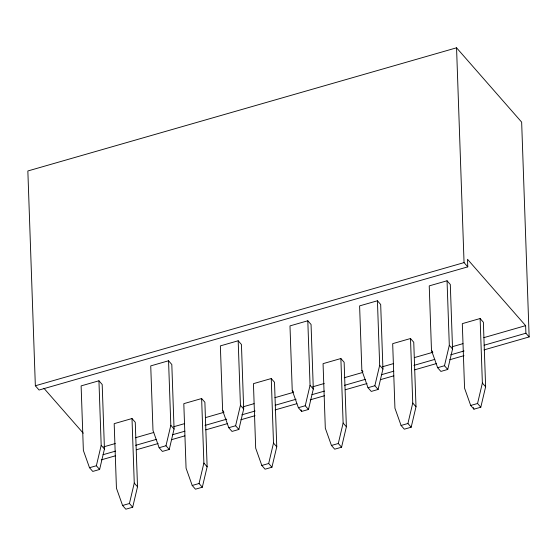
<?xml version="1.0" encoding="UTF-8"?>
<svg xmlns="http://www.w3.org/2000/svg" width="557" height="557" viewBox="0 0 557 557"><rect width="100%" height="100%" fill="white"/><g stroke="black" fill="none" stroke-linecap="round" stroke-linejoin="round"><path stroke-width="0.84" d="M99.619 469.46L96.368 465.749L101.186 445.308L98.937 380.779L81.12 385.897L83.369 450.432L89.51 467.713L92.768 471.431L99.619 469.46L104.444 449.026L102.189 384.497L98.937 380.779M132.691 507.225L129.433 503.507L134.258 483.072L132.002 418.537L114.185 423.661L116.441 488.19L122.582 505.478L125.84 509.195L132.691 507.225L137.516 486.79L135.26 422.255L132.002 418.537M169.244 449.464L165.986 445.746L170.811 425.304L168.555 360.776L150.738 365.893L152.994 430.429L159.135 447.717L162.393 451.428L169.244 449.464L174.069 429.022L171.814 364.494L168.555 360.776M202.316 487.222L199.058 483.504L203.883 463.069L201.627 398.54L183.81 403.658L186.066 468.186L192.207 485.474L195.458 489.192L202.316 487.222L207.134 466.787L204.885 402.251L201.627 398.54M238.862 429.461L235.611 425.743L240.436 405.308L238.18 340.773L220.363 345.89L222.619 410.425L228.76 427.713L232.011 431.431L238.862 429.461L243.688 409.019L241.439 344.491L238.18 340.773M271.934 467.219L268.683 463.501L273.501 443.066L271.252 378.537L253.435 383.655L255.684 448.183L261.825 465.471L265.083 469.189L271.934 467.219L276.759 446.784L274.504 382.248L271.252 378.537M308.487 409.458L305.236 405.74L310.054 385.305L307.805 320.769L289.988 325.894L292.237 390.422L298.378 407.71L301.636 411.428L308.487 409.458L313.312 389.023L311.057 324.487L307.805 320.769M341.559 447.215L338.301 443.504L343.126 423.062L340.87 358.534L323.06 363.651L325.309 428.18L331.45 445.468L334.708 449.186L341.559 447.215L346.384 426.78L344.129 362.252L340.87 358.534M378.112 389.454L374.854 385.736L379.679 365.301L377.423 300.773L359.606 305.89L361.862 370.419L368.003 387.707L371.261 391.425L378.112 389.454L382.938 369.019L380.682 304.484L377.423 300.773M411.184 427.212L407.926 423.501L412.751 403.059L410.495 338.531L392.678 343.648L394.934 408.184L401.075 425.464L404.326 429.182L411.184 427.212L416.002 406.777L413.754 342.249L410.495 338.531M447.737 369.451L444.479 365.733L449.304 345.298L447.048 280.77L429.231 285.887L431.487 350.416L437.628 367.704L440.879 371.422L447.737 369.451L452.556 349.016L450.307 284.488L447.048 280.77M480.802 407.216L477.551 403.498L482.369 383.063L480.12 318.527L462.303 323.645L464.559 388.18L470.7 405.468L473.951 409.179L480.802 407.216L485.627 386.774L483.372 322.245L480.12 318.527M529.15 336.936L521.651 122.136L456.552 47.805L27.85 170.971L35.349 385.771L39.074 390.025L467.776 266.859L467.511 259.284L525.627 325.643L525.899 333.225L529.15 336.936L484.026 349.907M35.349 385.771L464.051 262.605L467.776 266.859M103.616 446.881L115.313 443.525M135.372 437.76L153.753 432.476M173.812 426.718L184.673 423.599M205.568 417.597L223.949 412.312M243.172 406.791L254.034 403.672M274.928 397.67L293.316 392.386M312.533 386.864L324.23 383.501M344.289 377.737L362.677 372.459M382.729 366.694L393.597 363.575M414.485 357.573L432.873 352.289M452.089 346.767L462.958 343.648M483.845 337.646L525.627 325.643M103.045 454.707L115.578 451.107M135.636 445.342L156.524 439.341M172.405 434.78L184.938 431.174M204.997 425.416L226.727 419.17M241.766 414.854L255.134 411.01M275.193 405.245L296.087 399.244M311.962 394.683L324.494 391.084M344.553 385.319L365.448 379.317M381.322 374.757L393.862 371.157M413.914 365.392L434.808 359.39M450.683 354.83L464.058 350.987M484.11 345.229L525.899 333.225M101.283 459.859L115.494 455.779M136.381 449.778L158.111 443.539M171.479 439.696L184.854 435.853M205.742 429.851L227.472 423.612M240.84 419.769L255.05 415.689M275.102 409.924L296.832 403.686M310.2 399.842L324.411 395.762M345.305 389.761L367.028 383.515M380.403 379.672L393.771 375.836M414.666 369.834L436.389 363.589M449.764 359.745L463.967 355.665M89.51 467.713L96.368 465.749M159.135 447.717L165.986 445.746M228.76 427.713L235.611 425.743M298.378 407.71L305.236 405.74M368.003 387.707L374.854 385.736M437.628 367.704L444.479 365.733M122.582 505.478L129.433 503.507M192.207 485.474L199.058 483.504M261.825 465.471L268.683 463.501M331.45 445.468L338.301 443.504M401.075 425.464L407.926 423.501M470.7 405.468L477.551 403.498M449.304 345.298L452.556 349.016M482.369 383.063L485.627 386.774M431.487 350.416L432.573 351.655M379.679 365.301L382.938 369.019M412.751 403.059L416.002 406.777M361.862 370.419L362.948 371.658M310.054 385.305L313.312 389.023M343.126 423.062L346.384 426.78M292.237 390.422L293.323 391.662M240.436 405.308L243.688 409.019M273.501 443.066L276.759 446.784M222.619 410.425L223.705 411.665M170.811 425.304L174.069 429.022M203.883 463.069L207.134 466.787M101.186 445.308L104.444 449.026M134.258 483.072L137.516 486.79M43.94 388.299L83.258 433.193M473.394 407.613L473.951 409.179M301.079 409.855L301.636 411.428M456.552 47.805L464.051 262.605"/></g></svg>
